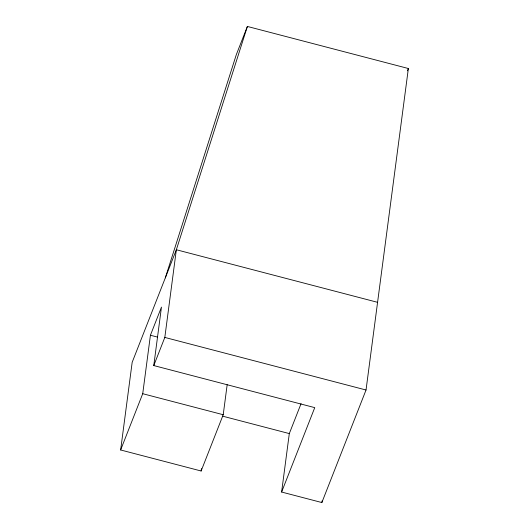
<?xml version="1.0" encoding="UTF-8"?>
<svg xmlns="http://www.w3.org/2000/svg" width="529" height="529" viewBox="0 0 529 529"><rect width="100%" height="100%" fill="white"/><g stroke="black" fill="none" stroke-linecap="round" stroke-linejoin="round"><path stroke-width="0.79" d="M227.172 384.695L223.218 414.729L201.126 471.002L120.638 449.974L132.177 362.292L176.355 249.748L247.387 26.45L408.362 68.512L366.035 390.005L321.857 502.55L281.613 492.036L289.31 433.582L301.061 403.653M120.638 449.974L142.724 393.702L150.421 335.247L161.464 307.111L153.774 365.565L314.748 407.628L281.613 492.036M153.774 365.565L164.817 337.429L176.355 249.748L377.58 302.323M201.126 471.002L201.45 468.568M321.857 502.55L322.075 500.91M165.312 277.884L236.337 54.586L247.387 26.45M407.462 70.813L408.362 68.512M164.817 337.429L366.035 390.005M150.421 335.247L157.596 337.118M142.724 393.702L223.218 414.729M222.372 416.092L289.31 433.582"/></g></svg>
